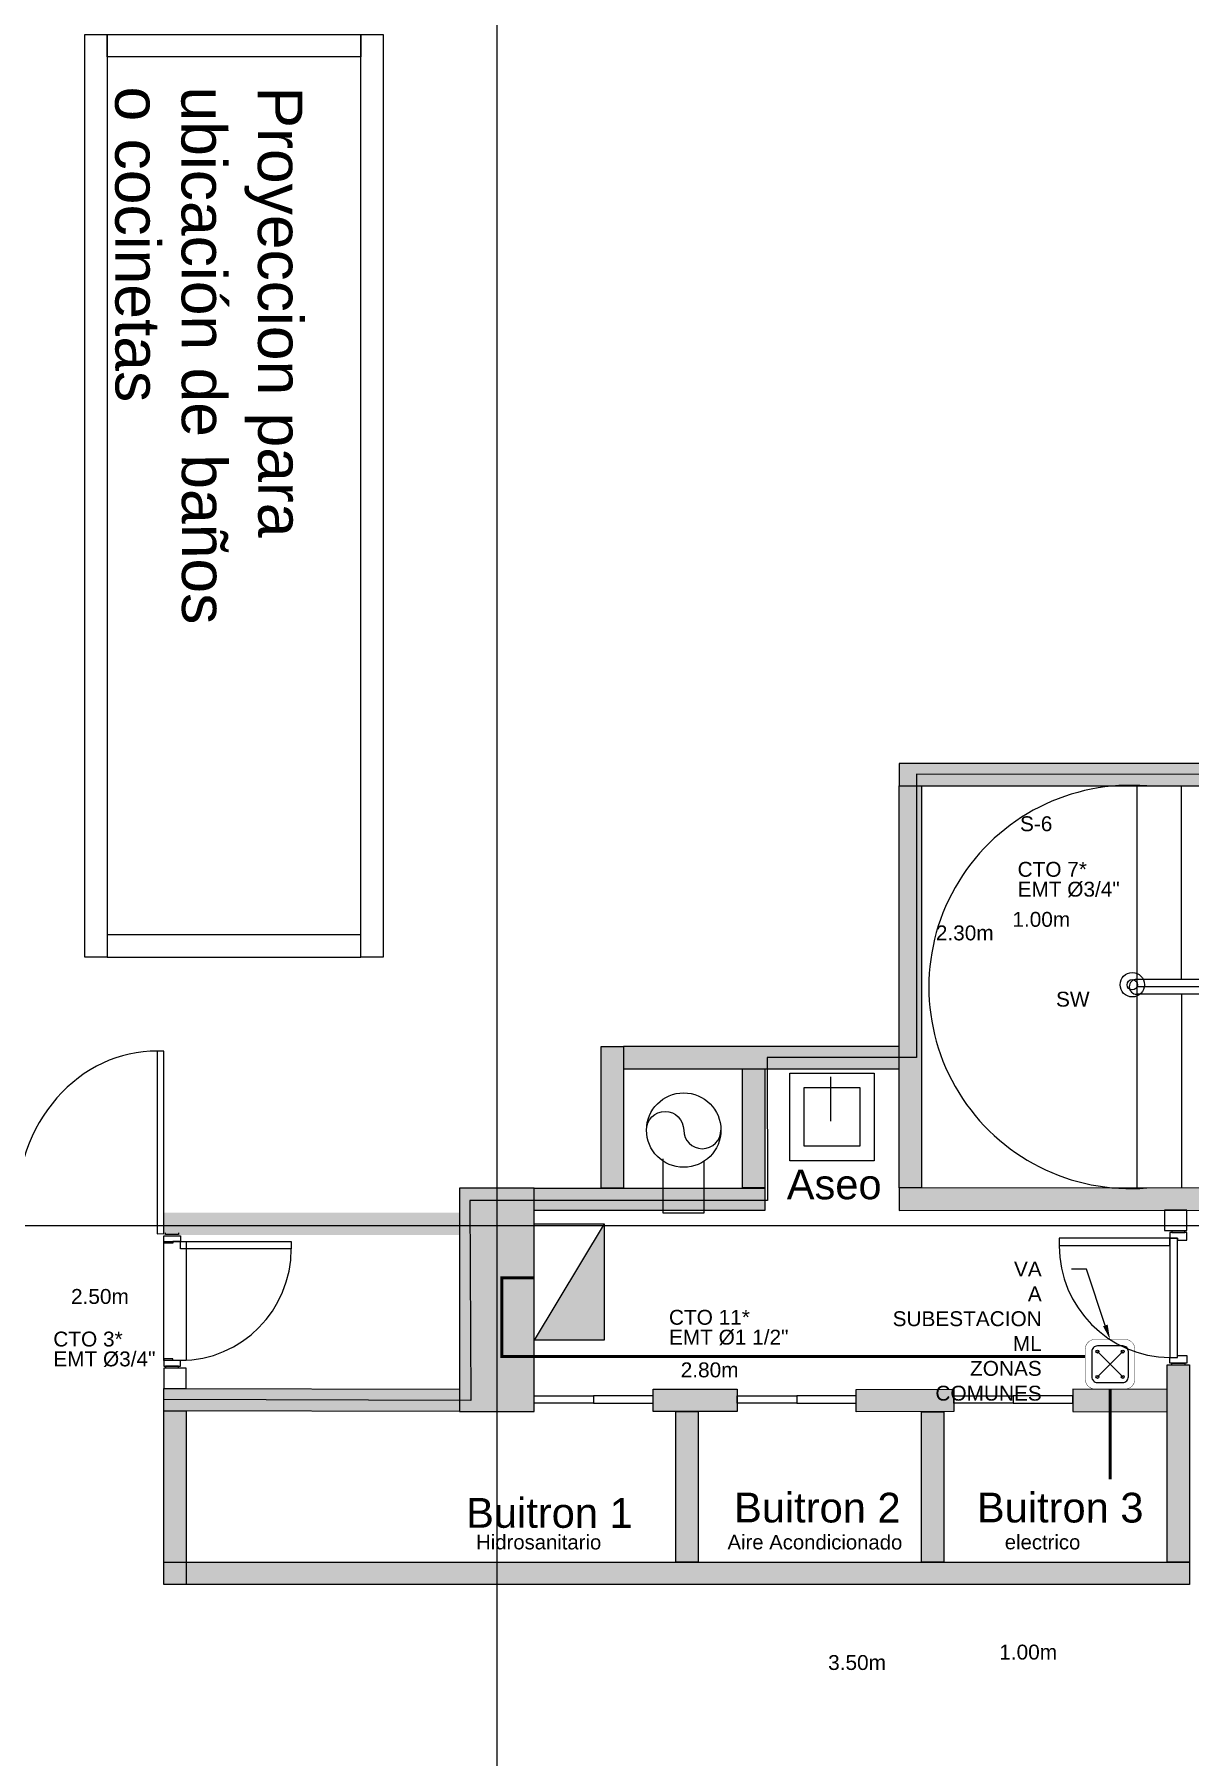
# Model space of a CAD drawing. Header units: metres. Extents: x 357 to 1031, y 43 to 2905.
# Drawn here: x 673.1 to 680.86, y 2479.8 to 2491.36 of the extents above; entities that cross this region are included whole.
import ezdxf
from ezdxf import colors
from ezdxf.entities.mleader import LeaderData, LeaderLine
from ezdxf.lldxf.tags import DXFTag
from ezdxf.math import Vec2, Vec3

# ---------------------------------------------------------------- set-up
doc = ezdxf.new("R2010")
doc.units = ezdxf.units.M
doc.linetypes.add('HIDDEN', pattern=[9.525, 6.35, -3.175])
doc.linetypes.add('LÍNEAS_OCULTASX2', pattern=[0.75, 0.5, -0.25])
doc.layers.add('-CN-GYD-TUBERÍA TOMACORRIENTE PVC', color=86, linetype='Continuous', lineweight=18)
doc.layers.add('TEXTOS', color=250, linetype='Continuous', lineweight=20)
for name, color, linetype in [('AIRE ACONDICIONADO', 50, 'Continuous'), ('CAJA DE PASO', 86, 'Continuous'), ('GG_PISO 5', 8, 'Continuous'), ('TB', 7, 'Continuous'), ('TEXTOS MEDIDAS', 7, 'Continuous')]:
    doc.layers.add(name, color=color, linetype=linetype)
doc.styles.get("Standard").update_dxf_attribs({"font": 'arial.ttf'})
tags = doc.linetypes.add('EMT_LINE', pattern='A,0.5,-0.2,["EMT",Standard,S=0.1,R=0,X=-0.1,Y=-0.05],-0.25', length=0.95).pattern_tags.tags
tags[6] = DXFTag(74, 10)

# ---------------------------------------------------------------- blocks, each defined once
blk = doc.blocks.new('AU_SENSOR MOVIMIENTO')
at = {"color": 0}
for radius in [0.08, 0.034]:
    blk.add_circle((0, 0), radius, dxfattribs=at)
blk = doc.blocks.new('A$Cec4fd115')
at = {"layer": 'GG_PISO 5', "linetype": 'HIDDEN'}
for points in [[(0.051, 0.001), (0, 0.002), (0, 1.226), (0.051, 1.225)], [(2.183, 0), (2.234, 0.001), (2.234, 1.226), (2.183, 1.225)]]:
    blk.add_lwpolyline(points, close=True, dxfattribs=at)
at = {"layer": 'GG_PISO 5'}
for centre, start, end in [((0.06, 0.169), 358.8254, 90.5063), ((2.174, 0.169), 89.4937, 181.1746)]:
    blk.add_arc(centre, 1.057, start, end, dxfattribs=at)
blk = doc.blocks.new('TB')
at = {"layer": 'TB'}
h = blk.add_hatch(color=256, dxfattribs=at)
h.dxf.hatch_style = 1
h.paths.add_polyline_path([(0.1564, 0), (-0.1564, 0.1562), (-0.1564, 0)])
blk.add_lwpolyline([(-0.1564, 0.1562), (0.1564, 0.1562), (0.1564, 0), (-0.1564, 0)], close=True, dxfattribs=at)
blk.add_lwpolyline([(0.1564, 0), (-0.1564, 0.1562)], dxfattribs=at)
blk = doc.blocks.new('Caja de paso')
at = {"layer": '-CN-GYD-TUBERÍA TOMACORRIENTE PVC', "const_width": 0.00173}
blk.add_lwpolyline([(-0.1111, 0.0667), (-0.1111, -0.0667, 0.414214), (-0.0667, -0.1111), (0.0667, -0.1111, 0.414214), (0.1111, -0.0667), (0.1111, 0.0667, 0.414214), (0.0667, 0.1111), (-0.0667, 0.1111, 0.414214)], format="xyb", close=True, dxfattribs=at)
at = {"layer": '-CN-GYD-TUBERÍA TOMACORRIENTE PVC'}
blk.add_lwpolyline([(-0.0566, -0.0819), (0.0566, -0.0819, 0.414214), (0.0819, -0.0566), (0.0819, 0.0566, 0.414214), (0.0566, 0.0819), (-0.0566, 0.0819, 0.414214), (-0.0819, 0.0566), (-0.0819, -0.0566, 0.414214)], format="xyb", close=True, dxfattribs=at)
at = {"layer": '-CN-GYD-TUBERÍA TOMACORRIENTE PVC', "linetype": 'LÍNEAS_OCULTASX2'}
for points in [[(-0.0566, 0.0566), (0.0566, -0.0566)], [(0.0566, 0.0566), (-0.0566, -0.0566)]]:
    blk.add_lwpolyline(points, dxfattribs=at)
at = {"layer": '-CN-GYD-TUBERÍA TOMACORRIENTE PVC'}
for centre in [(-0.0566, 0.0566), (0.0566, 0.0566), (-0.0566, -0.0566), (0.0566, -0.0566)]:
    blk.add_circle(centre, 0.00665, dxfattribs=at)

msp = doc.modelspace()

# ---------------------------------------------------------------- hatches: boundary and pattern name
at = {"layer": 'GG_PISO 5'}
h = msp.add_hatch(color=256, dxfattribs=at)
h.paths.add_polyline_path([(667.959, 2527.915), (667.459, 2527.915), (667.459, 2529.415), (667.959, 2529.415)])
h.paths.add_polyline_path([(660.459, 2527.915), (659.959, 2527.915), (659.959, 2529.415), (660.459, 2529.415)])
h.paths.add_polyline_path([(683.957, 2527.915), (683.457, 2527.915), (683.457, 2529.415), (683.957, 2529.415)])
h.paths.add_polyline_path([(676.459, 2527.915), (675.959, 2527.915), (675.959, 2529.415), (676.459, 2529.415)])
h.paths.add_polyline_path([(684.457, 2519.39), (684.457, 2518.89), (682.957, 2518.89), (682.957, 2519.39)])
h.paths.add_polyline_path([(668.459, 2519.39), (668.459, 2518.89), (666.959, 2518.89), (666.959, 2519.39)])
h.paths.add_polyline_path([(675.459, 2519.39), (675.459, 2518.89), (676.959, 2518.89), (676.959, 2519.39)])
h.paths.add_polyline_path([(659.459, 2519.39), (659.459, 2518.89), (660.959, 2518.89), (660.959, 2519.39)])
h.paths.add_polyline_path([(684.457, 2511.39), (684.457, 2510.89), (682.957, 2510.89), (682.957, 2511.39)])
h.paths.add_polyline_path([(668.459, 2511.39), (668.459, 2510.89), (666.959, 2510.89), (666.959, 2511.39)])
h.paths.add_polyline_path([(675.459, 2511.39), (675.459, 2510.89), (676.959, 2510.89), (676.959, 2511.39)])
h.paths.add_polyline_path([(659.459, 2511.39), (659.459, 2510.89), (660.959, 2510.89), (660.959, 2511.39)])
h.paths.add_polyline_path([(684.457, 2501.29), (684.457, 2500.79), (682.957, 2500.79), (682.957, 2501.29)])
h.paths.add_polyline_path([(668.459, 2501.29), (668.459, 2500.79), (666.959, 2500.79), (666.959, 2501.29)])
h.paths.add_polyline_path([(675.459, 2501.29), (675.459, 2500.79), (676.959, 2500.79), (676.959, 2501.29)])
h.paths.add_polyline_path([(659.459, 2501.29), (659.459, 2500.79), (660.959, 2500.79), (660.959, 2501.29)])
h.paths.add_polyline_path([(684.457, 2493.29), (684.457, 2492.79), (682.957, 2492.79), (682.957, 2493.29)])
h.paths.add_polyline_path([(668.459, 2493.29), (668.459, 2492.79), (666.959, 2492.79), (666.959, 2493.29)])
h.paths.add_polyline_path([(675.459, 2493.29), (675.459, 2492.79), (676.959, 2492.79), (676.959, 2493.29)])
h.paths.add_polyline_path([(659.459, 2493.29), (659.459, 2492.79), (660.959, 2492.79), (660.959, 2493.29)])
h.paths.add_polyline_path([(676.459, 2483.613), (675.959, 2483.613), (675.959, 2482.115), (676.459, 2482.117)])
h.paths.add_polyline_path([(682.561, 2483.615), (684.061, 2483.615), (684.061, 2483.115), (682.561, 2483.115)])
h.paths.add_polyline_path([(660.459, 2482.115), (660.459, 2483.615), (659.959, 2483.615), (659.959, 2482.115)])
h.paths.add_polyline_path([(667.959, 2482.115), (667.959, 2483.446), (667.459, 2483.446), (667.459, 2482.115)])
h.paths.add_polyline_path([(683.457, 2475.09), (683.457, 2477.49), (683.957, 2477.49), (683.957, 2475.09)])
h.paths.add_polyline_path([(675.959, 2477.49), (675.959, 2475.09), (676.459, 2475.09), (676.459, 2477.49)])
h.paths.add_polyline_path([(667.459, 2477.49), (667.459, 2475.09), (667.959, 2475.09), (667.959, 2477.49)])
h.paths.add_polyline_path([(660.459, 2477.49), (660.459, 2475.09), (659.959, 2475.09), (659.959, 2477.49)])
at = {"layer": 'GG_PISO 5', "ltscale": 0.03}
h = msp.add_hatch(color=256, dxfattribs=at)
h.dxf.hatch_style = 1
h.paths.add_polyline_path([(669.122, 2483.446), (669.272, 2483.446), (669.273, 2482.267), (669.123, 2482.267)])
h.paths.add_polyline_path([(670.835, 2482.11), (670.834, 2482.27), (667.959, 2482.27), (667.959, 2482.115)])
h.paths.add_polyline_path([(667.609, 2477.491), (667.609, 2482.116), (667.459, 2482.116), (667.459, 2477.857), (667.459, 2477.491)])
h.paths.add_polyline_path([(670.837, 2478.94), (670.687, 2478.94), (670.686, 2482.11), (670.836, 2482.11)])
h.paths.add_polyline_path([(669.618, 2479.09), (669.619, 2477.401), (669.769, 2477.401), (669.768, 2479.09)])
h.paths.add_polyline_path([(669.769, 2477.401), (669.919, 2477.401), (669.919, 2477.551), (669.769, 2477.551)])
h.paths.add_polyline_path([(671.019, 2477.551), (670.869, 2477.551), (670.869, 2476.901), (671.019, 2476.901)])
h.paths.add_polyline_path([(670.819, 2477.401), (670.869, 2477.401), (670.869, 2477.551), (670.819, 2477.551)])
h.paths.add_polyline_path([(670.869, 2475.701), (670.869, 2475.206), (671.019, 2475.206), (671.019, 2475.701)])
h.paths.add_polyline_path([(667.459, 2475.056), (671.019, 2475.056), (671.019, 2475.206), (667.959, 2475.206), (667.959, 2475.091), (667.459, 2475.091)])
h.paths.add_polyline_path([(674.334, 2477.551), (674.334, 2477.401), (673.768, 2477.401), (673.768, 2475.036), (673.618, 2475.036), (673.618, 2477.551)])
h.paths.add_polyline_path([(676.887, 2477.551), (676.887, 2477.401), (676.459, 2477.401), (676.459, 2477.491), (675.959, 2477.491), (675.959, 2477.401), (675.534, 2477.401), (675.534, 2477.551)])
h.paths.add_polyline_path([(673.768, 2475.036), (680.81, 2475.036), (680.81, 2475.189), (673.768, 2475.189)])
h.paths.add_polyline_path([(679.086, 2477.551), (679.086, 2477.401), (678.087, 2477.401), (678.087, 2477.551)])
h.paths.add_polyline_path([(678.511, 2475.189), (678.661, 2475.189), (678.661, 2477.401), (678.511, 2477.401), (678.511, 2477.403), (678.511, 2475.189), (678.511, 2475.189)])
h.paths.add_polyline_path([(680.286, 2477.551), (680.286, 2477.401), (680.81, 2477.401), (680.81, 2475.036), (680.961, 2475.036), (680.961, 2477.551)])
h.paths.add_polyline_path([(683.957, 2475.191), (687.758, 2475.191), (687.758, 2475.041), (683.406, 2475.041), (683.406, 2477.49), (683.457, 2477.49), (683.457, 2475.09), (683.957, 2475.09)])
h.paths.add_polyline_path([(687.192, 2476.695), (687.192, 2475.191), (687.042, 2475.191), (687.042, 2476.695)], flags=17)
h.paths.add_polyline_path([(687.192, 2476.695), (687.608, 2476.695), (687.608, 2476.545), (687.192, 2476.545)], flags=17)
h.paths.add_polyline_path([(687.758, 2476.695), (687.758, 2475.191), (687.608, 2475.191), (687.608, 2476.695)])
h.paths.add_polyline_path([(683.57, 2477.49), (683.57, 2481.103), (683.406, 2481.103), (683.406, 2477.49)])
h.paths.add_polyline_path([(684.613, 2479.011), (687.608, 2479.011), (687.608, 2478.861), (684.613, 2478.861)])
h.paths.add_polyline_path([(685.065, 2479.95), (685.065, 2479.011), (685.215, 2479.011), (685.215, 2479.95)])
h.paths.add_polyline_path([(683.707, 2479.011), (683.57, 2479.011), (683.57, 2478.861), (683.707, 2478.861)])
h.paths.add_polyline_path([(687.758, 2481.103), (687.758, 2479.899), (687.608, 2479.899), (687.608, 2481.103)])
h.paths.add_polyline_path([(685.059, 2481.103), (687.608, 2481.103), (687.608, 2480.953), (685.059, 2480.953)])
h.paths.add_polyline_path([(685.065, 2484.871), (685.065, 2483.31), (685.215, 2483.31), (685.215, 2484.871)])
h.paths.add_polyline_path([(686.83, 2484.867), (685.065, 2484.871), (685.065, 2485.021), (686.831, 2485.017)])
h.paths.add_polyline_path([(682.561, 2483.617), (678.91, 2483.617), (678.91, 2483.467), (682.561, 2483.467)])
h.paths.add_polyline_path([(680.86, 2481.103), (680.71, 2481.103), (680.71, 2482.428), (680.86, 2482.428)])
h.paths.add_polyline_path([(680.71, 2482.114), (680.71, 2482.264), (680.077, 2482.265), (680.077, 2482.115)])
h.paths.add_polyline_path([(673.972, 2481.103), (680.86, 2481.103), (680.86, 2480.953), (673.972, 2480.953)])
h.paths.add_polyline_path([(679.211, 2481.103), (679.061, 2481.103), (679.061, 2482.114), (679.211, 2482.114)])
h.paths.add_polyline_path([(678.623, 2482.114), (678.623, 2482.264), (679.277, 2482.265), (679.277, 2482.115)])
h.paths.add_polyline_path([(677.259, 2482.115), (677.259, 2482.265), (677.823, 2482.265), (677.823, 2482.115)])
h.paths.add_polyline_path([(677.562, 2481.103), (677.412, 2481.103), (677.412, 2482.115), (677.562, 2482.115)])
h.paths.add_polyline_path([(673.972, 2482.115), (673.972, 2482.27), (675.959, 2482.265), (675.959, 2482.115)])
h.paths.add_polyline_path([(678.91, 2483.617), (678.91, 2486.316), (679.06, 2486.316), (679.06, 2483.617)])
h.paths.add_polyline_path([(686.958, 2486.466), (678.91, 2486.466), (678.91, 2486.316), (686.958, 2486.316)])
h = msp.add_hatch(color=256, dxfattribs=at)
h.dxf.hatch_style = 1
h.paths.add_polyline_path([(678.91, 2484.566), (677.059, 2484.566), (677.059, 2484.416), (677.859, 2484.415), (677.858, 2483.617), (676.459, 2483.615), (676.459, 2483.465), (678.009, 2483.466), (678.009, 2484.416), (678.91, 2484.416)])
h.paths.add_polyline_path([(677.059, 2484.566), (677.059, 2483.615), (676.908, 2483.617), (676.909, 2484.566)], flags=16)
h = msp.add_hatch(color=256, dxfattribs=at)
h.dxf.hatch_style = 1
h.paths.add_polyline_path([(675.97, 2483.442), (675.97, 2483.451), (673.971, 2483.451), (673.971, 2483.301), (675.969, 2483.301), (675.969, 2483.399), (675.97, 2483.399)])
h = msp.add_hatch(color=256, dxfattribs=at)
h.dxf.hatch_style = 1
h.paths.add_polyline_path([(674.122, 2482.12), (673.972, 2482.12), (673.972, 2481.108), (674.122, 2481.108)])

# ---------------------------------------------------------------- linework, layer by layer
at = {"layer": 'AIRE ACONDICIONADO', "linetype": 'EMT_LINE', "ltscale": 40, "const_width": 0.02}
for points in [[(676.46, 2483.014), (676.243, 2483.014), (676.243, 2482.484), (680.158, 2482.484)], [(680.327, 2482.266), (680.327, 2481.659)]]:
    msp.add_lwpolyline(points, dxfattribs=at)
at = {"layer": 'GG_PISO 5'}
for p, q in [((676.209, 2531.685), (676.209, 2472.125)), ((680.506, 2486.317), (680.506, 2483.617)), ((680.806, 2485.017), (680.806, 2486.317)), ((683.506, 2485.017), (680.506, 2485.017)), ((683.506, 2484.967), (680.506, 2484.967)), ((683.506, 2484.917), (680.506, 2484.917)), ((680.806, 2484.917), (680.806, 2483.617)), ((678.449, 2484.362), (678.449, 2484.065)), ((658.079, 2483.365), (689.742, 2483.365))]:
    msp.add_line(p, q, dxfattribs=at)
for points in [[(670.835, 2482.185), (667.532, 2482.185), (667.532, 2477.237), (657.019, 2477.241), (657.019, 2526.092), (660.03, 2526.092), (660.036, 2529.061), (670.589, 2529.061), (670.589, 2527.787), (674.041, 2527.798), (674.041, 2529.03), (676.384, 2529.019), (676.384, 2526.262), (686.907, 2526.262), (686.907, 2486.393), (679.027, 2486.395), (679.027, 2484.492), (678.024, 2484.493), (678.027, 2483.533), (676.028, 2483.533), (676.034, 2482.189), (673.972, 2482.195)], [(677.599, 2483.794), (677.599, 2483.447), (677.325, 2483.447), (677.325, 2483.811)], [(680.742, 2483.33), (680.742, 2483.317), (680.829, 2483.317), (680.829, 2483.33)], [(674.034, 2483.245), (673.973, 2483.245), (673.973, 2483.296), (674.085, 2483.296), (674.085, 2483.258), (674.034, 2483.258), (674.034, 2483.245)], [(674.072, 2483.316), (674.072, 2483.304), (673.985, 2483.304), (673.985, 2483.316)], [(680.78, 2483.267), (680.842, 2483.267), (680.842, 2483.317), (680.729, 2483.317), (680.729, 2483.279), (680.78, 2483.279), (680.78, 2483.267)], [(674.034, 2482.47), (673.973, 2482.47), (673.973, 2482.419), (674.085, 2482.419), (674.085, 2482.457), (674.034, 2482.457), (674.034, 2482.47)], [(674.072, 2482.406), (674.072, 2482.419), (673.985, 2482.419), (673.985, 2482.406)], [(680.78, 2482.491), (680.842, 2482.491), (680.842, 2482.44), (680.729, 2482.44), (680.729, 2482.478), (680.78, 2482.478), (680.78, 2482.491)], [(680.742, 2482.428), (680.742, 2482.44), (680.829, 2482.44), (680.829, 2482.428)], [(673.972, 2480.957), (673.972, 2482.12), (674.122, 2482.12), (674.123, 2480.957)]]:
    msp.add_lwpolyline(points, dxfattribs=at)
for points in [[(673.443, 2491.362), (673.593, 2491.362), (673.593, 2485.167), (673.443, 2485.167)], [(675.296, 2491.362), (675.296, 2491.212), (673.593, 2491.212), (673.593, 2491.362)], [(675.296, 2491.362), (675.446, 2491.362), (675.446, 2485.167), (675.296, 2485.167)], [(686.958, 2486.466), (678.91, 2486.466), (678.91, 2486.316), (686.958, 2486.316)], [(678.91, 2483.617), (678.91, 2486.316), (679.06, 2486.316), (679.06, 2483.617)], [(675.296, 2485.167), (675.296, 2485.317), (673.593, 2485.317), (673.593, 2485.167)], [(677.059, 2484.566), (677.059, 2483.615), (676.909, 2483.615), (676.909, 2484.566)], [(678.91, 2484.566), (677.059, 2484.566), (677.059, 2484.416), (678.91, 2484.416)], [(678.009, 2484.416), (678.008, 2483.617), (677.858, 2483.617), (677.859, 2484.416)], [(678.744, 2484.387), (678.744, 2483.798), (678.176, 2483.798), (678.176, 2484.387)], [(678.646, 2484.29), (678.646, 2483.896), (678.273, 2483.896), (678.273, 2484.29)], [(676.459, 2482.115), (676.459, 2483.615), (675.959, 2483.615), (675.959, 2482.115)], [(678.009, 2483.466), (676.459, 2483.465), (676.459, 2483.615), (678.009, 2483.616)], [(682.561, 2483.617), (678.91, 2483.616), (678.91, 2483.466), (682.561, 2483.467)], [(680.842, 2483.33), (680.842, 2483.467), (680.692, 2483.467), (680.692, 2483.33)], [(673.972, 2483.258), (674.122, 2483.258), (674.122, 2482.457), (673.972, 2482.457)], [(680.78, 2483.279), (680.729, 2483.279), (680.729, 2482.478), (680.78, 2482.478)], [(673.972, 2482.406), (673.972, 2482.27), (674.122, 2482.27), (674.122, 2482.406)], [(680.86, 2481.103), (680.71, 2481.103), (680.71, 2482.428), (680.86, 2482.428)], [(673.972, 2482.12), (673.972, 2482.27), (675.959, 2482.265), (675.959, 2482.115)], [(676.859, 2482.221), (676.859, 2482.171), (676.459, 2482.171), (676.459, 2482.221)], [(676.859, 2482.221), (676.859, 2482.171), (677.259, 2482.171), (677.259, 2482.221)], [(677.259, 2482.115), (677.259, 2482.265), (677.823, 2482.265), (677.823, 2482.115)], [(678.223, 2482.221), (678.223, 2482.171), (677.823, 2482.171), (677.823, 2482.221)], [(678.223, 2482.221), (678.223, 2482.171), (678.623, 2482.171), (678.623, 2482.221)], [(678.623, 2482.114), (678.623, 2482.264), (679.277, 2482.265), (679.277, 2482.115)], [(679.677, 2482.221), (679.677, 2482.171), (679.277, 2482.171), (679.277, 2482.221)], [(679.677, 2482.221), (679.677, 2482.171), (680.077, 2482.171), (680.077, 2482.221)], [(680.71, 2482.114), (680.71, 2482.264), (680.077, 2482.265), (680.077, 2482.115)], [(677.562, 2481.103), (677.412, 2481.103), (677.412, 2482.115), (677.562, 2482.115)], [(679.211, 2481.103), (679.061, 2481.103), (679.061, 2482.114), (679.211, 2482.114)], [(673.972, 2481.103), (680.86, 2481.103), (680.86, 2480.953), (673.972, 2480.953)]]:
    msp.add_lwpolyline(points, close=True, dxfattribs=at)
at = {"layer": 'GG_PISO 5', "ltscale": 0.1}
msp.add_lwpolyline([(677.214, 2484.005, -1), (677.464, 2484.005, 1), (677.714, 2484.005)], format="xyb", dxfattribs=at)
at = {"layer": 'GG_PISO 5', "linetype": 'HIDDEN'}
for points in [[(674.085, 2483.207), (674.085, 2483.258), (674.829, 2483.258), (674.829, 2483.207)], [(680.729, 2483.229), (680.729, 2483.279), (679.985, 2483.279), (679.985, 2483.229)]]:
    msp.add_lwpolyline(points, close=True, dxfattribs=at)
at = {"layer": 'GG_PISO 5', "ltscale": 0.1}
msp.add_circle((677.464, 2484.005), 0.25, dxfattribs=at)
at = {"layer": 'GG_PISO 5'}
for centre, radius, start, end in [((680.464, 2484.966), 1.354, 85.3087, 274.6913), ((680.506, 2484.967), 0.05, 90, 270), ((680.736, 2483.229), 0.751, 180.044, 269.4867), ((674.078, 2483.208), 0.751, 270.5133, 359.956)]:
    msp.add_arc(centre, radius, start, end, dxfattribs=at)

# ---------------------------------------------------------------- block references
at = {"xscale": 0.885}
msp.add_blockref('A$Cec4fd115', (671.996, 2483.309), dxfattribs=at)
at = {"layer": 'CAJA DE PASO', "linetype": 'Continuous', "ltscale": 10, "xscale": 1.5, "yscale": 1.5, "zscale": 45.18280937220077}
msp.add_blockref('Caja de paso', (680.327, 2482.433), dxfattribs=at)
at = {"layer": 'GG_PISO 5', "xscale": 1.021946361346669, "yscale": 1.021946361346669, "zscale": 1.021946361346669, "rotation": 180}
msp.add_blockref('AU_SENSOR MOVIMIENTO', (680.476, 2484.981), dxfattribs=at)
at = {"layer": 'TB', "xscale": 2.5, "yscale": 3, "zscale": 1.5, "rotation": 90}
msp.add_blockref('TB', (676.929, 2482.985), dxfattribs=at)

# ---------------------------------------------------------------- texts
at = {"layer": 'GG_PISO 5'}
for s, height, rotation, p in [('o cocinetas', 0.3, 270.0669, (673.646, 2491.012)), ('ubicación de baños ', 0.3, 270.0669, (674.091, 2491.012)), ('Proyeccion para ', 0.3, 270.0669, (674.604, 2491.012)), ('SW', 0.1, 359.9331, (679.964, 2484.834)), ('Aseo', 0.2, 0.0669, (678.156, 2483.54)), ('Buitron 1', 0.2, 359.9331, (676.003, 2481.335)), ('Buitron 2', 0.2, 359.9331, (677.802, 2481.371)), ('Buitron 3 ', 0.2, 359.9331, (679.433, 2481.371)), ('Hidrosanitario', 0.09752, 359.9331, (676.07, 2481.19)), ('Aire Acondicionado', 0.09752, 359.9331, (677.758, 2481.19)), ('electrico', 0.0975, 359.9331, (679.62, 2481.19))]:
    msp.add_text(s, height=height, rotation=rotation, dxfattribs=at).set_placement(p)
at = {"layer": 'TEXTOS', "insert": (679.444, 2486.112), "char_height": 0.1, "attachment_point": 1}
msp.add_mtext_dynamic_manual_height_columns('\\pxqc;S-6', width=0.77349, gutter_width=0.325, heights=[0], dxfattribs=at)
at = {"layer": 'TEXTOS', "char_height": 0.1, "attachment_point": 1}
for s, insert, width in [('\\A1;\\pxsm0.8;CTO 7*\\PEMT Ø3/4"       ', (679.706, 2485.806), 0.6806), ('\\A1;\\pxsm0.8;CTO 11*\\PEMT Ø1 1/2"       ', (677.365, 2482.798), 0.79711), ('\\A1;\\pxsm0.8;CTO 3*\\PEMT Ø3/4"       ', (673.231, 2482.652), 0.6806)]:
    msp.add_mtext(s, dxfattribs=dict(at, insert=insert, width=width))
at = {"layer": 'TEXTOS MEDIDAS', "char_height": 0.1, "attachment_point": 1}
for s, insert, width in [('\\A1;\\pxsm0.8;1.00m       ', (679.671, 2485.47), 0.6806), ('\\A1;\\pxsm0.8;2.30m       ', (679.157, 2485.379), 0.26621)]:
    msp.add_mtext(s, dxfattribs=dict(at, insert=insert, width=width))
for s, insert in [('\\pxqc;2.50m', (673.407, 2482.938)), ('\\pxqc;2.80m', (677.501, 2482.445)), ('\\pxqc;3.50m', (678.491, 2480.48)), ('\\pxqc;1.00m', (679.64, 2480.55))]:
    msp.add_mtext_dynamic_manual_height_columns(s, width=0.27392, gutter_width=0.325, heights=[0], dxfattribs=dict(at, insert=insert))

# ---------------------------------------------------------------- leaders
at = {"layer": 'TEXTOS'}
ml = msp.add_multileader_mtext('Standard', dxfattribs=at)
ml.set_content('VA A SUBESTACION ML\\P ZONAS COMUNES', color=256)
ml.set_leader_properties()
ml.build(insert=Vec2(0, 0))
ml.multileader.update_dxf_attribs({"dogleg_length": 1, "arrow_head_size": 0.1, "scale": 0.1})
ctx = ml.context
ctx.base_point, ctx.scale, ctx.char_height, ctx.arrow_head_size, ctx.landing_gap_size, ctx.plane_origin = Vec3(678.082, 2483.072), 0.1, 0.1, 0.1, 0.2, Vec3(681.878, 2538.156)
ctx.text_align_type = 2
notes = []
notes.append((ctx, [(1, (1, 1, 0), (680.168, 2483.072), (-1, 0), 0.1, [(0, [(680.327, 2482.599)], 0, [])])]))
ctx.mtext.insert, ctx.mtext.width, ctx.mtext.alignment, ctx.mtext.flow_direction = Vec3(679.868, 2483.122), 1.58743, 3, 5
for ctx, leaders in notes:
    for number, flags, end, landing, length, lines in leaders:
        leader = LeaderData()
        leader.index, (leader.has_last_leader_line, leader.has_dogleg_vector, leader.attachment_direction) = number, flags
        leader.last_leader_point, leader.dogleg_vector, leader.dogleg_length = Vec3(end), Vec3(landing), length
        for number, points, colour, breaks in lines:
            line = LeaderLine()
            line.index, line.vertices, line.color, line.breaks = number, Vec3.list(points), colors.encode_raw_color(colour), breaks
            leader.lines.append(line)
        ctx.leaders.append(leader)

doc.saveas('drawing.dxf')
